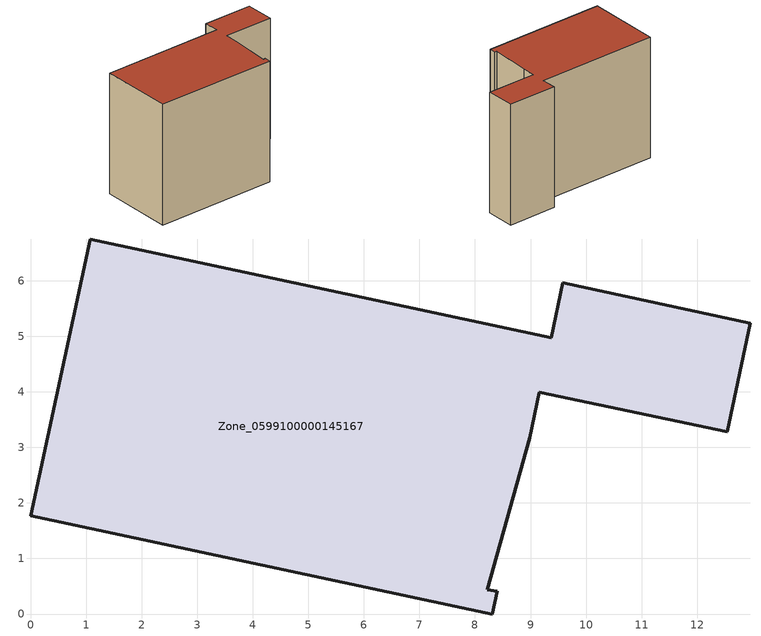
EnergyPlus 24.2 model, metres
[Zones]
Zone_0599100000145167
 floor ground (C_G): 8.99,3.17 8.22,0.44 8.4,0.41 8.31,0 0,1.77 1.07,6.75 9.37,4.97 9.58,5.96 12.95,5.24 12.54,3.28 9.16,3.99 z0
 wall outside (C_F): 12.54,3.28 12.95,5.24 9.58,5.96 9.37,4.97 1.07,6.75 0,1.77 8.31,0 8.4,0.41 8.22,0.44 8.99,3.17 9.16,3.99 12.54,3.28 z0:8.44
 roof outside (C_R): 8.31,0 8.4,0.41 8.22,0.44 8.99,3.17 9.16,3.99 12.54,3.28 12.95,5.24 9.58,5.96 9.37,4.97 1.07,6.75 0,1.77 z8.44
[BUILDING]
Pand.0599100000145167: North Axis=0; Terrain=City; Loads Convergence Tolerance Value=0.04; Temperature Convergence Tolerance Value=0.4; Solar Distribution=FullExterior; Maximum Number of Warmup Days=25; Minimum Number of Warmup Days=1
[Site:Location]
Rotterdam.The.Hague.AP_ZH_NLD Design_Conditions: Latitude=51.96; Longitude=4.45; Time Zone=1; Elevation=-4.5
[SITE:GROUNDTEMPERATURE:BUILDINGSURFACE]
18, 18, 18, 18, 18, 18, 18, 18, 18, 18, 18, 18
[MATERIAL] Thermal Absorptance=0.9; Solar Absorptance=0.7; Visible Absorptance=0.7
Name | Roughness | Thickness | Conductivity | Density | Specific Heat
G.TI.1975-1991 | MediumSmooth | 0.15 | 0.288461 | 540 | 1210
F.TI.1975-1991 | Rough | 0.3 | 0.230769 | 1920 | 840
R.TI.1975-1991 | MediumRough | 0.2 | 0.153846 | 1500 | 1000
[CONSTRUCTION]
C_G: G.TI.1975-1991
C_F: F.TI.1975-1991
C_R: R.TI.1975-1991
[ZONE]
Zone_0599100000145167: Type=1; Multiplier=1; Ceiling Height=Autocalculate; Volume=Autocalculate; Floor Area=autocalculate; Part of Total Floor Area=Yes
[ZONEINFILTRATION:DESIGNFLOWRATE]
Infil_Zone_0599100000145167: Zone or ZoneList or Space or SpaceList=Zone_0599100000145167; Schedule=AlwaysOn; Design Flow Rate Calculation Method=Flow/Area; Flow Rate per Floor Area=0.003; Constant Term Coefficient=1; Temperature Term Coefficient=0; Velocity Term Coefficient=0; Velocity Squared Term Coefficient=0
[HVACTEMPLATE:ZONE:IDEALLOADSAIRSYSTEM]
Zone_0599100000145167: Maximum Heating Supply Air Temperature=50; Minimum Cooling Supply Air Temperature=13; Maximum Heating Supply Air Humidity Ratio=0.0156; Minimum Cooling Supply Air Humidity Ratio=0.0077; Heating Limit=NoLimit; Cooling Limit=NoLimit; Dehumidification Control Type=ConstantSensibleHeatRatio; Cooling Sensible Heat Ratio=0.7; Dehumidification Setpoint=60; Humidification Control Type=None; Humidification Setpoint=30; Outdoor Air Method=None; Outdoor Air Flow Rate per Person=0.00944; Outdoor Air Flow Rate per Zone Floor Area=0; Outdoor Air Flow Rate per Zone=0; Demand Controlled Ventilation Type=None; Outdoor Air Economizer Type=NoEconomizer; Heat Recovery Type=None; Sensible Heat Recovery Effectiveness=0.7; Latent Heat Recovery Effectiveness=0.65
[ZONECONTROL:THERMOSTAT]
ThermostatControl_Zone_0599100000145167: Zone or ZoneList=Zone_0599100000145167; Control Type Schedule=DualSetpointControlType; Control 1=Thermostat_Zone_0599100000145167; Temperature Difference Between Cutout And Setpoint=0
[THERMOSTATSETPOINT:DUALSETPOINT]
Thermostat_Zone_0599100000145167: Heating Setpoint Temperature Schedule=HeatingSetpoint_Zone_0599100000145167; Cooling Setpoint Temperature Schedule=CoolingSetpoint_Zone_0599100000145167
[SCHEDULE:COMPACT]
HeatingSetpoint_Zone_0599100000145167: Through: 12/31, For: AllDays, Until: 24:00, 21
CoolingSetpoint_Zone_0599100000145167: Through: 12/31, For: AllDays, Until: 24:00, 24
DualSetpointControlType: Through: 12/31, For: AllDays, Until: 24:00, 4
AlwaysOn: Through: 12/31, For: AllDays, Until: 24:00, 1
